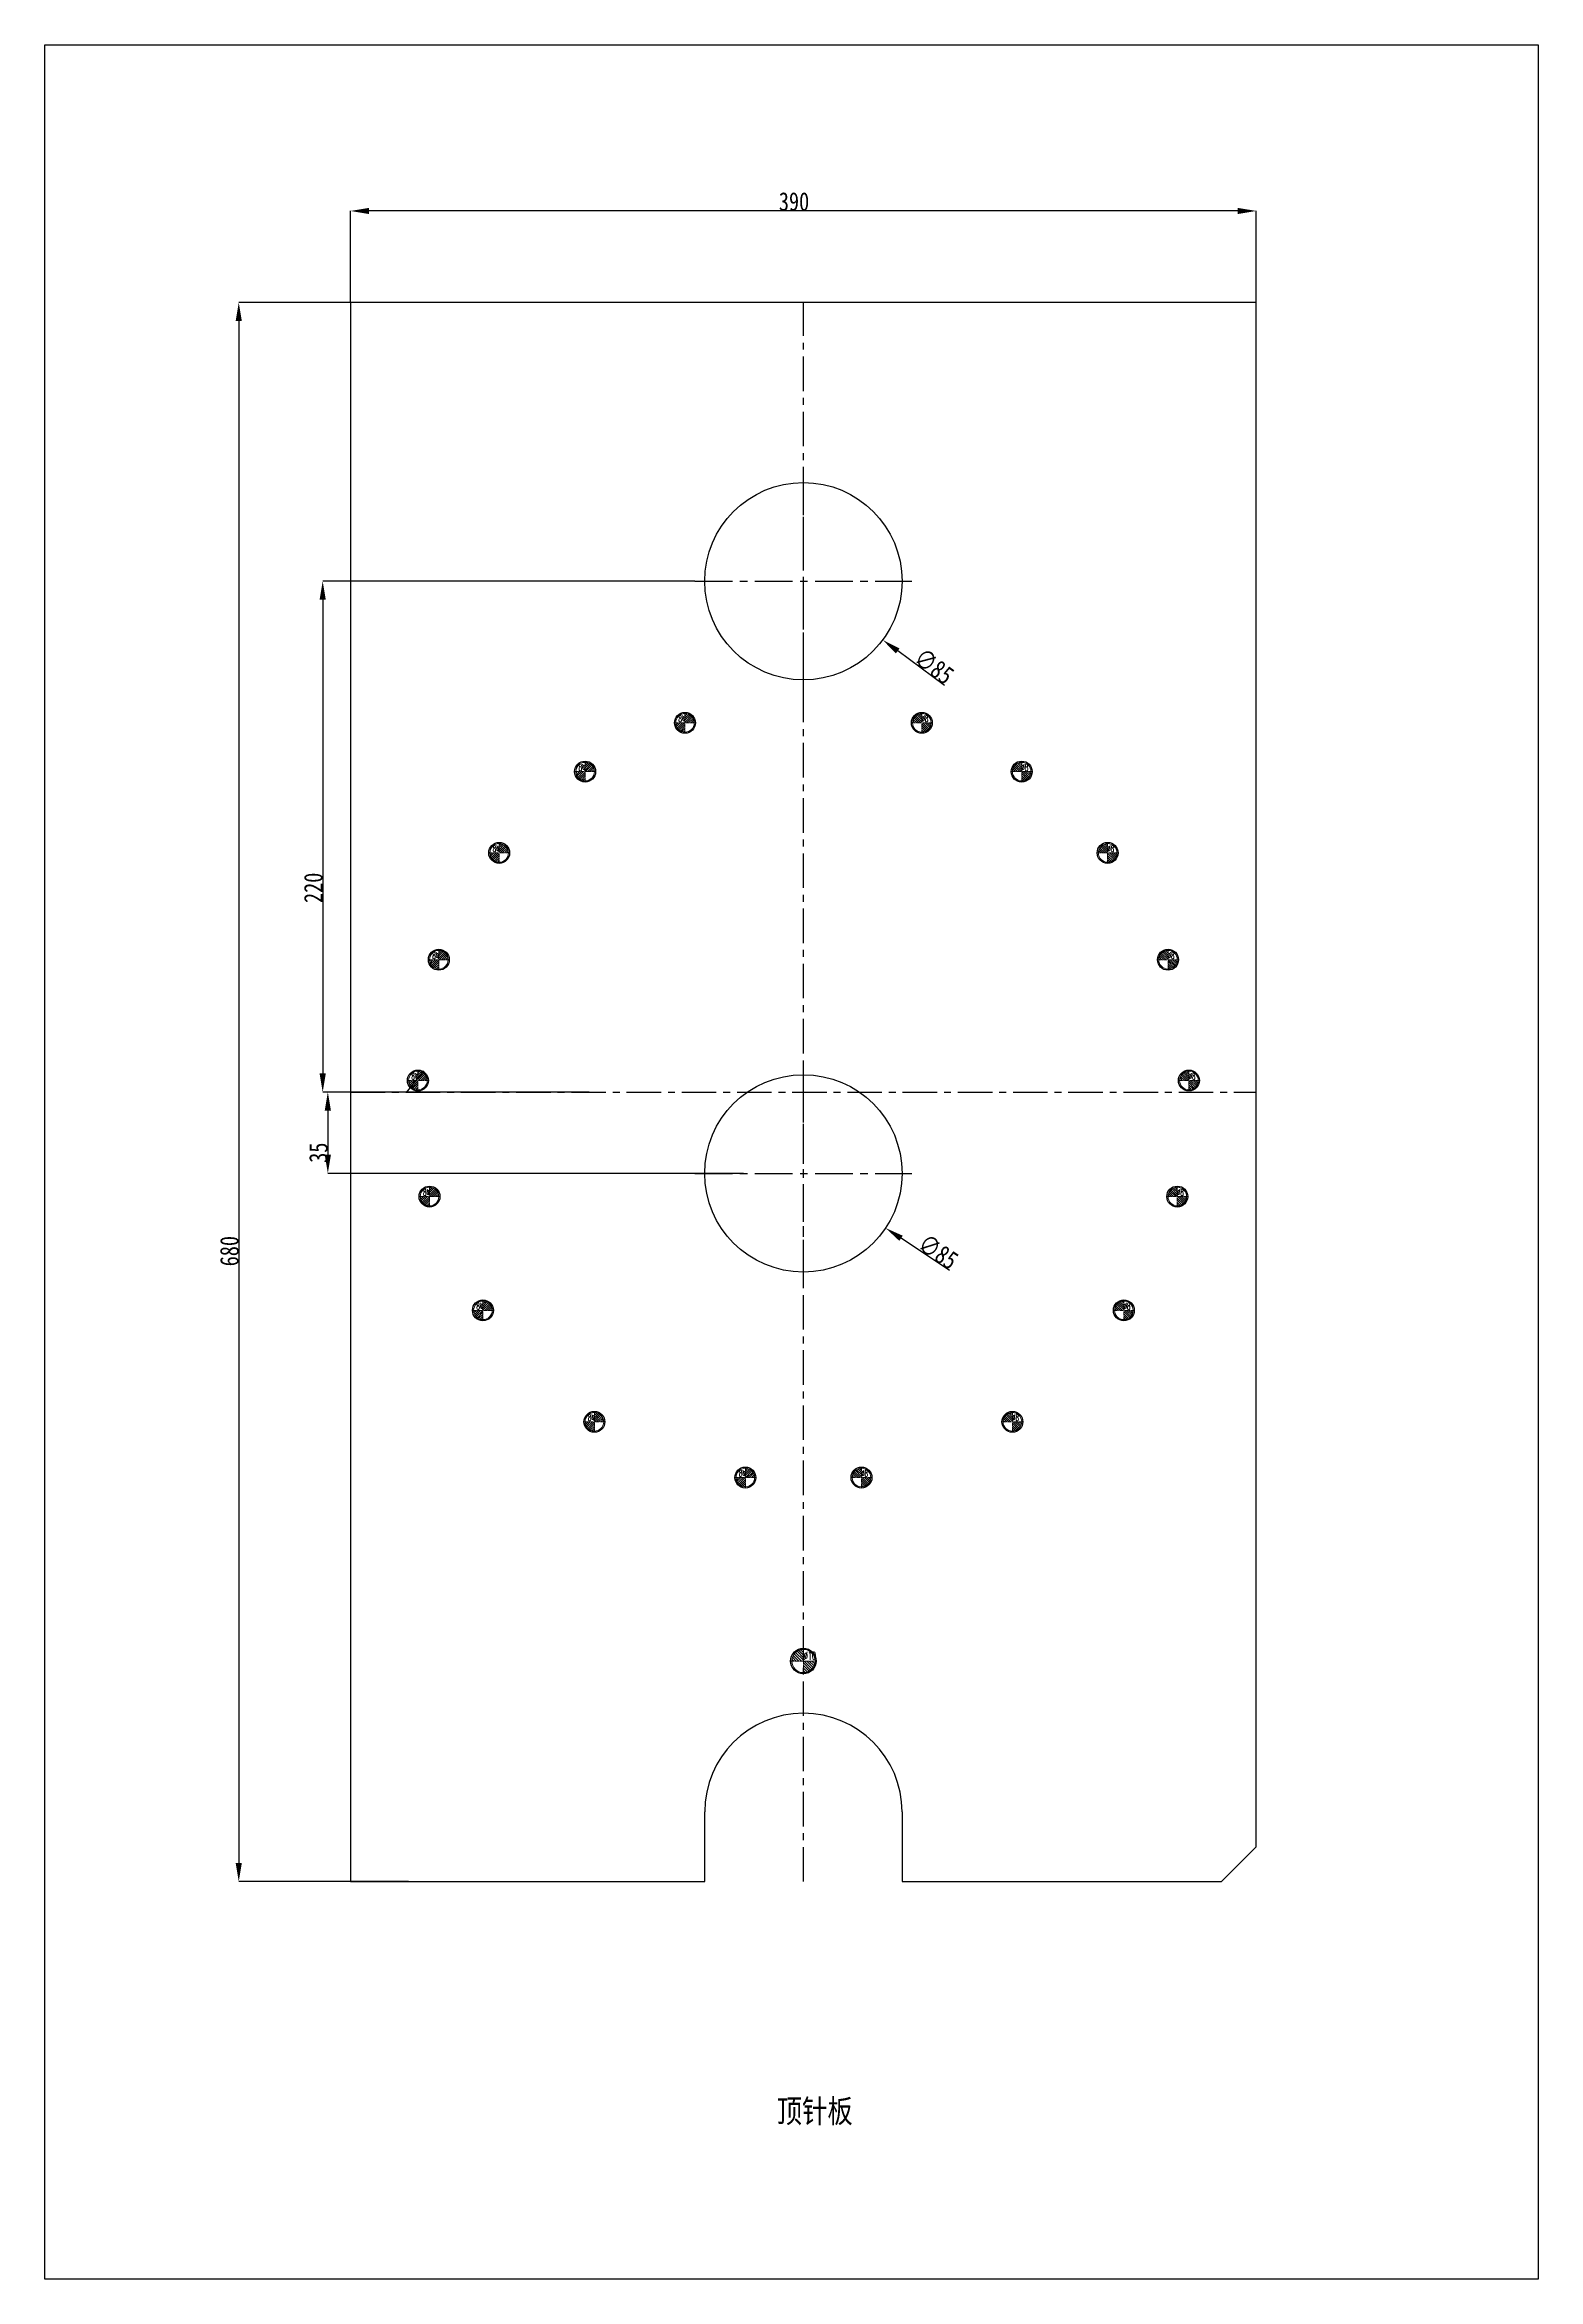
# Model space of a CAD drawing. Header units: millimetres. Extents: x 723 to 11228, y -2384 to 1578.
# Drawn here: x 9448 to 10091, y -1243 to -281 of the extents above; entities that cross this region are included whole.
import ezdxf
from ezdxf.enums import TextEntityAlignment as Align

# ---------------------------------------------------------------- set-up
doc = ezdxf.new("R2010")
doc.units = ezdxf.units.MM
doc.header["$LTSCALE"] = 16.335
doc.header["$PDMODE"] = 3
doc.header["$PDSIZE"] = 0.3125
doc.linetypes.add('CENTER', pattern=[0.6, 0.375, -0.075, 0.075, -0.075])
doc.layers.get('0').update_dxf_attribs({"linetype": 'CONTINUOUS'})
doc.layers.get('Defpoints').update_dxf_attribs({"linetype": 'CONTINUOUS'})
doc.layers.add('epin', color=13, linetype='CONTINUOUS', lineweight=9)
doc.styles.get("Standard").update_dxf_attribs({"font": 'txt', "width": 0.8})
doc.styles.add('TXT05', font='txt.shx', dxfattribs={"width": 0.5, "bigfont": 'gbcbig.shx'})
doc.dimstyles.new('ISO-25', dxfattribs={"dimtxt": 8, "dimasz": 8, "dimexe": 0, "dimexo": 0, "dimgap": 0, "dimtad": 1, "dimtxsty": 'Standard', "dimcen": 0, "dimclrd": 4, "dimclre": 4, "dimclrt": 6, "dimadec": 0, "dimazin": 0, "dimtfac": 1, "dimtofl": 0, "dimtmove": 0, "dimatfit": 3, "dimfxl": 0, "dimarcsym": 0})

# ---------------------------------------------------------------- blocks, each defined once
blk = doc.blocks.new('epin_ejp_8')
at = {"layer": 'epin'}
h = blk.add_hatch(dxfattribs=at)
h.set_pattern_fill('_ANSI31', color=123, scale=0.2, angle=90, style=0)
h.set_pattern_definition([(135, (-6330.2129, -537.972), (-0.449012806, -0.449012806), [])])
h.paths.add_polyline_path([(0, 4, 0.414214), (-4, 0), (0, 0)])
h.paths.add_polyline_path([(4, 0), (0, 0), (0, -4, 0.414214)])
at = {"layer": 'epin', "color": 1, "linetype": 'CENTER', "ltscale": 0.248791}
for p, q in [((-4.4, 0), (4.4, 0)), ((0, -4.4), (0, 4.4))]:
    blk.add_line(p, q, dxfattribs=at)
at = {"layer": 'epin'}
blk.add_circle((0, 0), 4, dxfattribs=at)
at = {"layer": 'epin', "color": 6, "style": 'TXT05', "width": 0.5}
blk.add_text('%%c8', height=2.8, dxfattribs=at).set_placement((1.33, 1.8), align=Align.MIDDLE)
blk = doc.blocks.new('89')
blk.add_line((-2934.91, 9.19), (-2942.36, -0.22))
at = {"layer": 'epin', "xscale": -1}
for p in [(-2822.29, 159), (-2865.29, 138), (-2902.29, 103), (-2928.29, 57), (-2937.29, 5), (-2932.29, -45), (-2909.29, -94), (-2861.29, -142), (-2796.29, -166)]:
    blk.add_blockref('epin_ejp_8', p, dxfattribs=at)
at = {"layer": 'epin'}
for p in [(-2720.29, 159), (-2677.29, 138), (-2640.29, 103), (-2614.29, 57), (-2605.29, 5), (-2610.29, -45), (-2633.29, -94), (-2681.29, -142), (-2746.29, -166)]:
    blk.add_blockref('epin_ejp_8', p, dxfattribs=at)
blk = doc.blocks.new('epin_ejp_10')
at = {"layer": 'epin'}
h = blk.add_hatch(dxfattribs=at)
h.set_pattern_fill('_ANSI31', color=123, scale=0.25, angle=90, style=0)
h.set_pattern_definition([(135, (-1645.23396, 6741.0989), (-0.56126601, -0.56126601), [])])
h.paths.add_polyline_path([(0, 5, 0.414214), (-5, 0), (0, 0)])
h.paths.add_polyline_path([(5, 0), (0, 0), (0, -5, 0.414214)])
at = {"layer": 'epin', "color": 1, "linetype": 'CENTER', "ltscale": 0.219913}
for p, q in [((-5.5, 0), (5.5, 0)), ((0, -5.5), (0, 5.5))]:
    blk.add_line(p, q, dxfattribs=at)
at = {"layer": 'epin'}
blk.add_circle((0, 0), 5, dxfattribs=at)
at = {"layer": 'epin', "color": 6, "style": 'TXT05', "width": 0.5}
blk.add_text('%%c10', height=3.5, dxfattribs=at).set_placement((0.2, 0.5))
blk = doc.blocks.new('*D258')
at = {"color": 4, "lineweight": -2}
for p, q in [((9579.42, -391.74), (9579.42, -352.3)), ((9961.42, -352.3), (9587.42, -352.3)), ((9969.42, -391.74), (9969.42, -352.3))]:
    blk.add_line(p, q, dxfattribs=at)
at = {"color": 4}
for points in [[(9587.42, -350.97), (9587.42, -353.64), (9579.42, -352.3)], [(9961.42, -350.97), (9961.42, -353.64), (9969.42, -352.3)]]:
    blk.add_solid(points, dxfattribs=at)
at = {"layer": 'Defpoints', "color": 0}
for p in [(9579.42, -352.3), (9579.42, -391.74), (9969.42, -391.74)]:
    blk.add_point(p, dxfattribs=at)
at = {"color": 6, "insert": (9770.38, -348.3), "char_height": 8, "attachment_point": 5}
blk.add_mtext('390', dxfattribs=at)
blk = doc.blocks.new('*D259')
at = {"color": 4, "lineweight": -2}
for p, q in [((9604.33, -391.74), (9531.27, -391.74)), ((9531.27, -399.74), (9531.27, -1063.74)), ((9604.33, -1071.74), (9531.27, -1071.74))]:
    blk.add_line(p, q, dxfattribs=at)
at = {"color": 4}
for points in [[(9529.94, -399.74), (9532.61, -399.74), (9531.27, -391.74)], [(9529.94, -1063.74), (9532.61, -1063.74), (9531.27, -1071.74)]]:
    blk.add_solid(points, dxfattribs=at)
at = {"layer": 'Defpoints', "color": 0}
for p in [(9604.33, -391.74), (9531.27, -1071.74), (9604.33, -1071.74)]:
    blk.add_point(p, dxfattribs=at)
at = {"color": 6, "insert": (9527.27, -800.24), "char_height": 8, "attachment_point": 5, "rotation": 90}
blk.add_mtext('680', dxfattribs=at)
blk = doc.blocks.new('*D260')
at = {"color": 4, "lineweight": -2}
for p, q in [((9727.67, -511.74), (9567.42, -511.74)), ((9567.42, -519.74), (9567.42, -723.74)), ((9682.18, -731.74), (9567.42, -731.74))]:
    blk.add_line(p, q, dxfattribs=at)
at = {"color": 4}
for points in [[(9566.08, -519.74), (9568.75, -519.74), (9567.42, -511.74)], [(9566.08, -723.74), (9568.75, -723.74), (9567.42, -731.74)]]:
    blk.add_solid(points, dxfattribs=at)
at = {"layer": 'Defpoints', "color": 0}
for p in [(9727.67, -511.74), (9567.42, -731.74), (9682.18, -731.74)]:
    blk.add_point(p, dxfattribs=at)
at = {"color": 6, "insert": (9563.42, -643.78), "char_height": 8, "attachment_point": 5, "rotation": 90}
blk.add_mtext('220', dxfattribs=at)
blk = doc.blocks.new('*D261')
at = {"color": 4, "lineweight": -2}
for p, q in [((9682.18, -731.74), (9569.63, -731.74)), ((9569.63, -739.74), (9569.63, -758.74)), ((9748.58, -766.74), (9569.63, -766.74))]:
    blk.add_line(p, q, dxfattribs=at)
at = {"color": 4}
for points in [[(9568.3, -739.74), (9570.96, -739.74), (9569.63, -731.74)], [(9568.3, -758.74), (9570.96, -758.74), (9569.63, -766.74)]]:
    blk.add_solid(points, dxfattribs=at)
at = {"layer": 'Defpoints', "color": 0}
for p in [(9682.18, -731.74), (9569.63, -766.74), (9748.58, -766.74)]:
    blk.add_point(p, dxfattribs=at)
at = {"color": 6, "insert": (9565.63, -757.84), "char_height": 8, "attachment_point": 5, "rotation": 90}
blk.add_mtext('35', dxfattribs=at)
blk = doc.blocks.new('*D262')
at = {"color": 4, "lineweight": -2}
blk.add_line((9837.33, -808.6), (9816.46, -794.71), dxfattribs=at)
at = {"color": 4}
blk.add_solid([(9817.2, -793.6), (9815.72, -795.82), (9809.8, -790.28)], dxfattribs=at)
at = {"layer": 'Defpoints', "color": 0}
for p in [(9739.03, -743.21), (9809.8, -790.28)]:
    blk.add_point(p, dxfattribs=at)
at = {"color": 6, "insert": (9832.44, -800.54), "char_height": 8, "attachment_point": 5, "rotation": 326.36808}
blk.add_mtext('∅85', dxfattribs=at)
blk = doc.blocks.new('*D263')
at = {"color": 4, "lineweight": -2}
blk.add_line((9835.16, -556.7), (9815.01, -541.79), dxfattribs=at)
at = {"color": 4}
blk.add_solid([(9815.8, -540.71), (9814.22, -542.86), (9808.58, -537.03)], dxfattribs=at)
at = {"layer": 'Defpoints', "color": 0}
for p in [(9740.25, -486.46), (9808.58, -537.03)]:
    blk.add_point(p, dxfattribs=at)
at = {"color": 6, "insert": (9830.68, -548.41), "char_height": 8, "attachment_point": 5, "rotation": 323.4961}
blk.add_mtext('∅85', dxfattribs=at)

msp = doc.modelspace()

# ---------------------------------------------------------------- linework, layer by layer
at = {"color": 7, "linetype": 'Continuous'}
for p, q in [((9579.416, -391.744), (9579.416, -1071.744)), ((9969.416, -391.744), (9579.416, -391.744)), ((9969.416, -1056.744), (9969.416, -391.744)), ((9731.916, -1071.744), (9731.916, -1041.744)), ((9816.916, -1041.744), (9816.916, -1071.744)), ((9954.416, -1071.744), (9969.416, -1056.744)), ((9579.416, -1071.744), (9731.916, -1071.744)), ((9816.916, -1071.744), (9954.416, -1071.744))]:
    msp.add_line(p, q, dxfattribs=at)
at = {"color": 1, "linetype": 'CENTER', "ltscale": 2.425712}
for p, q in [((9774.416, -1071.744), (9774.416, -391.744)), ((9579.416, -731.744), (9969.416, -731.744))]:
    msp.add_line(p, q, dxfattribs=at)
at = {"color": 1, "linetype": 'CENTER', "ltscale": 2.643404}
for p, q in [((9774.416, -558.494), (9774.416, -464.994)), ((9727.666, -511.744), (9821.166, -511.744)), ((9774.416, -813.494), (9774.416, -719.994)), ((9727.666, -766.744), (9821.166, -766.744))]:
    msp.add_line(p, q, dxfattribs=at)
msp.add_lwpolyline([(9447.712, -280.701), (10090.871, -280.701), (10090.871, -1243.003), (9447.712, -1243.003)], close=True)
at = {"color": 7, "linetype": 'Continuous'}
for centre, radius in [((9774.416, -511.744), 42.5), ((9723.416, -572.744), 4.5), ((9825.416, -572.744), 4.5), ((9680.416, -593.744), 4.5), ((9868.416, -593.744), 4.5), ((9643.416, -628.744), 4.5), ((9905.416, -628.744), 4.5), ((9617.416, -674.744), 4.5), ((9931.416, -674.744), 4.5), ((9608.416, -726.744), 4.5), ((9774.416, -766.744), 42.5), ((9940.416, -726.744), 4.5), ((9613.416, -776.744), 4.5), ((9935.416, -776.744), 4.5), ((9636.416, -825.744), 4.5), ((9912.416, -825.744), 4.5), ((9684.416, -873.744), 4.5), ((9864.416, -873.744), 4.5), ((9749.416, -897.744), 4.5), ((9799.416, -897.744), 4.5), ((9774.416, -976.744), 5.5)]:
    msp.add_circle(centre, radius, dxfattribs=at)
msp.add_arc((9774.416, -1041.744), 42.5, 0, 180, dxfattribs=at)

# ---------------------------------------------------------------- block references
msp.add_blockref('89', (12545.711, -731.744))
at = {"layer": 'epin'}
msp.add_blockref('epin_ejp_10', (9774.416, -976.744), dxfattribs=at)

# ---------------------------------------------------------------- texts
at = {"insert": (9708.5, -1165.557), "char_height": 10, "width": 184.4869, "attachment_point": 1}
msp.add_mtext('{\\fSimSun|b0|i0|c134|p2;          顶针板}', dxfattribs=at)

# ---------------------------------------------------------------- dimensions: what is measured, and where the dimension line sits
dim = msp.add_linear_dim(base=(9579.416, -352.302), p1=(9969.416, -391.744), p2=(9579.416, -391.744), dimstyle='ISO-25', override={"dimfxl": 1.25, "dimarcsym": 1})
dim.commit()
dim.dimension.update_dxf_attribs({"geometry": '*D258', "text_midpoint": (9770.383, -352.302), "dimtype": 160})
for base, p1, p2, picture, middle in [((9531.273, -1071.744), (9604.335, -391.744), (9604.335, -1071.744), '*D259', (9531.273, -800.236)), ((9567.416, -731.744), (9727.666, -511.744), (9682.178, -731.744), '*D260', (9567.416, -643.777)), ((9569.631, -766.744), (9682.178, -731.744), (9748.582, -766.744), '*D261', (9569.631, -757.837))]:
    dim = msp.add_linear_dim(base=base, p1=p1, p2=p2, angle=90, dimstyle='ISO-25', override={"dimfxl": 1.25, "dimarcsym": 1})
    dim.commit()
    dim.dimension.update_dxf_attribs({"geometry": picture, "text_midpoint": middle, "dimtype": 160})
for p1, p2, picture, middle in [((9740.254, -486.462), (9808.578, -537.027), '*D263', (9830.678, -548.406)), ((9739.03, -743.206), (9809.802, -790.283), '*D262', (9832.444, -800.541))]:
    dim = msp.add_diameter_dim_2p(p1=p1, p2=p2, dimstyle='ISO-25', override={"dimfxl": 1.25, "dimarcsym": 1})
    dim.commit()
    dim.dimension.update_dxf_attribs({"geometry": picture, "text_midpoint": middle})

doc.saveas('drawing.dxf')
